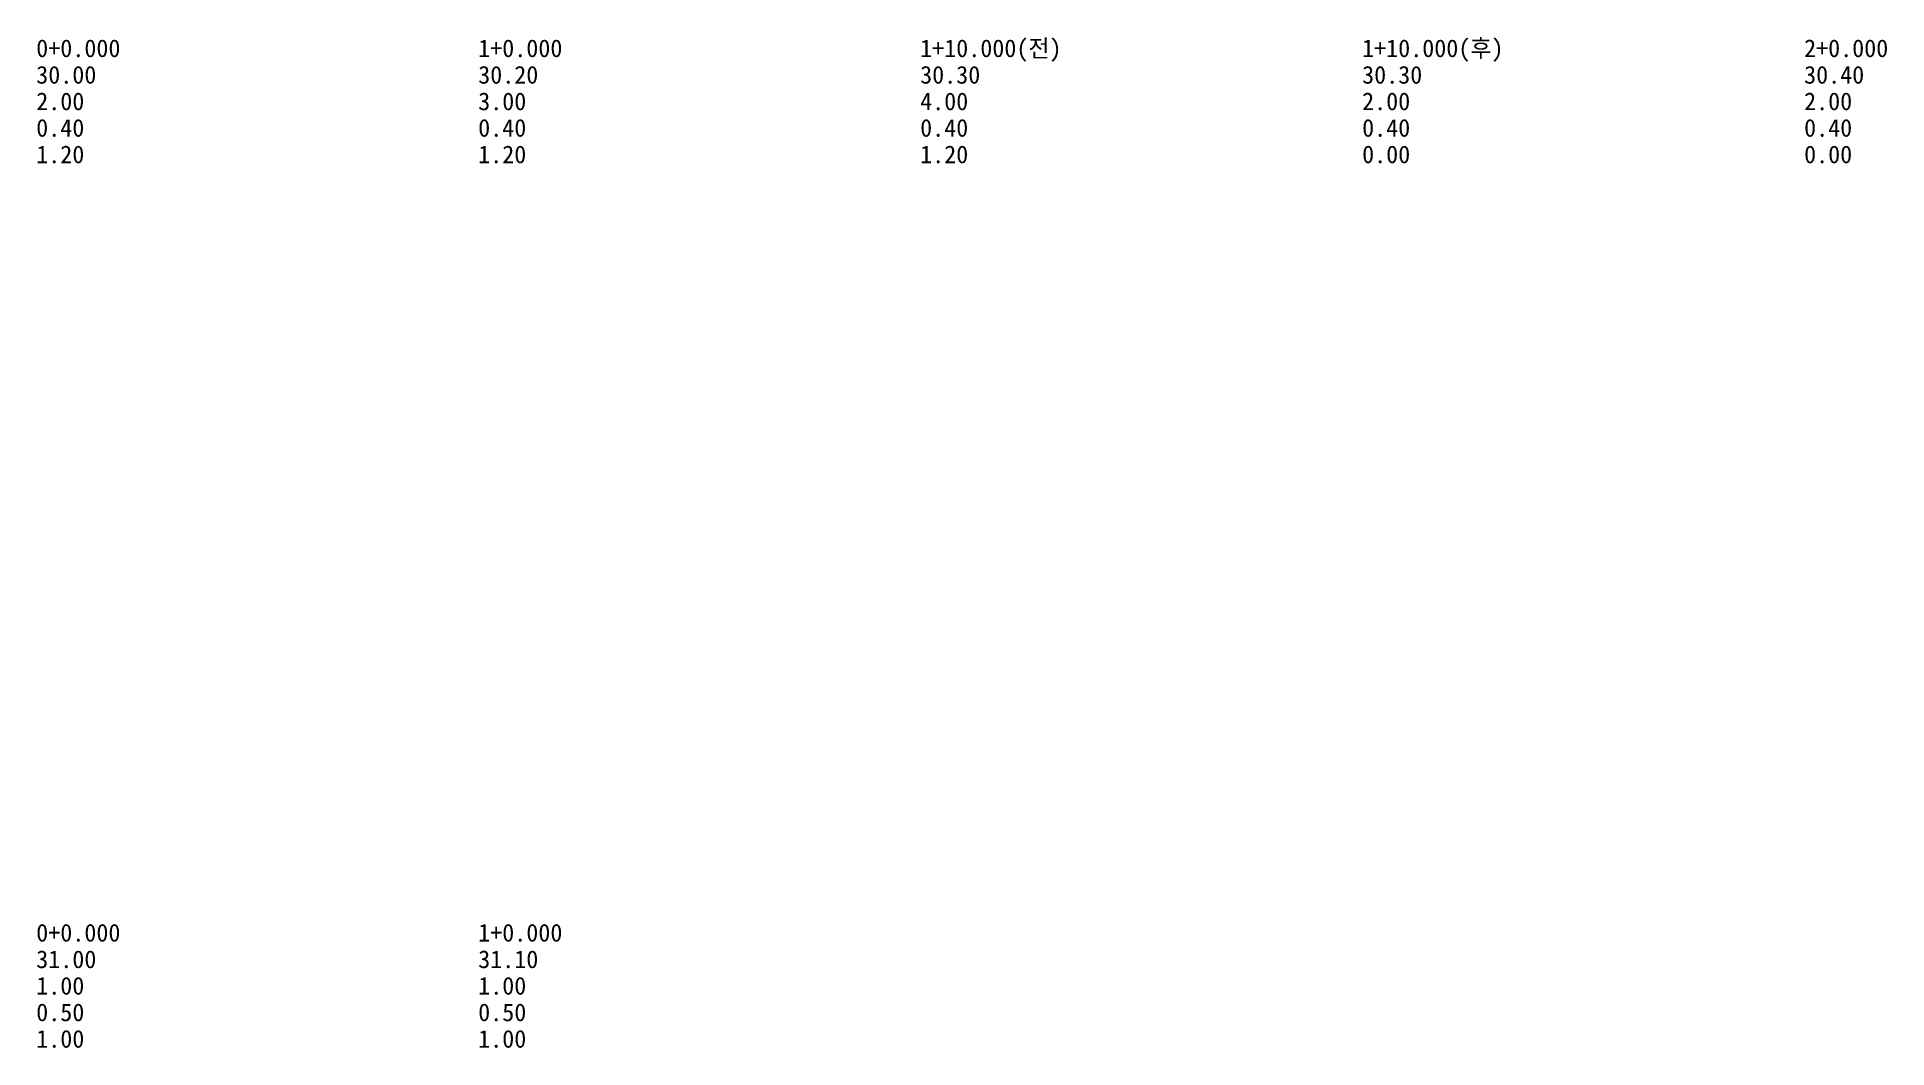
# Model space of a CAD drawing. Header units: millimetres. Extents: x 0 to 209, y -112 to 2.
import ezdxf

# ---------------------------------------------------------------- set-up
doc = ezdxf.new("R2010")
doc.units = ezdxf.units.MM

# ---------------------------------------------------------------- blocks, each defined once
blk = doc.blocks.new('SEC-TABL')
for tag, p in [('측점', (0, 0)), ('지반고', (0, -3)), ('터파기(육상)', (0, -6)), ('모래부설', (0, -9)), ('ASP', (0, -12))]:
    blk.add_attdef(tag, p, '', height=2)

msp = doc.modelspace()

# ---------------------------------------------------------------- block references
for p, values in [((100, 0), {'측점': '1+10.000(전)', '지반고': '30.30', '터파기(육상)': '4.00', '모래부설': '0.40', 'ASP': '1.20'}), ((150, 0), {'측점': '1+10.000(후)', '지반고': '30.30', '터파기(육상)': '2.00', '모래부설': '0.40', 'ASP': '0.00'}), ((0, 0), {'측점': '0+0.000', '지반고': '30.00', '터파기(육상)': '2.00', '모래부설': '0.40', 'ASP': '1.20'}), ((50, 0), {'측점': '1+0.000', '지반고': '30.20', '터파기(육상)': '3.00', '모래부설': '0.40', 'ASP': '1.20'}), ((200, 0), {'측점': '2+0.000', '지반고': '30.40', '터파기(육상)': '2.00', '모래부설': '0.40', 'ASP': '0.00'}), ((0, -100), {'측점': '0+0.000', '지반고': '31.00', '터파기(육상)': '1.00', '모래부설': '0.50', 'ASP': '1.00'}), ((50, -100), {'측점': '1+0.000', '지반고': '31.10', '터파기(육상)': '1.00', '모래부설': '0.50', 'ASP': '1.00'})]:
    msp.add_blockref('SEC-TABL', p).add_auto_attribs(values)

doc.saveas('drawing.dxf')
